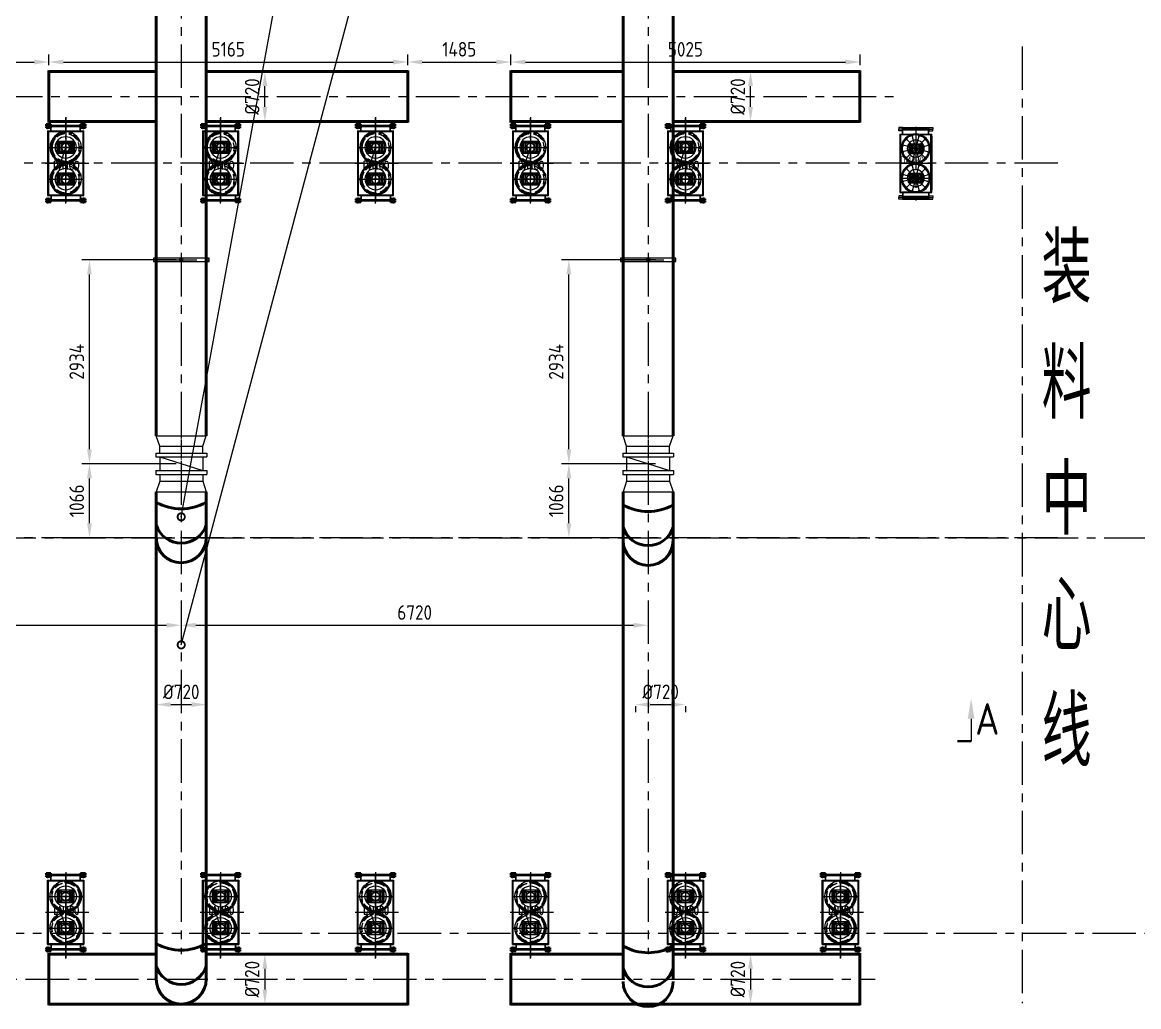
# Model space of a CAD drawing. Header units: millimetres. Extents: x 188205 to 604756, y -401673 to 15123.
# Drawn here: x 353377 to 369444, y -259092 to -244925 of the extents above; entities that cross this region are included whole.
import ezdxf
from ezdxf.enums import TextEntityAlignment as Align

# ---------------------------------------------------------------- set-up
doc = ezdxf.new("R2010")
doc.units = ezdxf.units.MM
doc.header["$LTSCALE"] = 500
for name, pattern in [('CENTER', [2, 1.25, -0.25, 0.25, -0.25]), ('CONTINOUS', [0]), ('DASHEDX2', [38.1, 25.4, -12.7]), ('HIDDEN', [0.375, 0.25, -0.125])]:
    doc.linetypes.add(name, pattern=pattern)
for name, color, linetype, lineweight in [('BIAOZHU', 3, 'Continuous', 25), ('gas', 2, 'Continuous', 50), ('SHI', 7, 'Continuous', 40), ('WEN', 3, 'Continuous', 20), ('ZHONG', 1, 'CENTER', 20), ('中心线', 1, 'CENTER', 18), ('尺寸', 4, 'Continuous', 18), ('虚线', 3, 'DASHEDX2', 25)]:
    doc.layers.add(name, color=color, linetype=linetype, lineweight=lineweight)
doc.layers.add('dim', color=7, linetype='Continuous')
doc.layers.add('HIDDEN', color=3, linetype='HIDDEN')
doc.styles.add('ACC', font='simplex.shx', dxfattribs={"width": 0.75, "bigfont": 'hztxt.shx'})
doc.styles.add('GB', font='gbenor.shx', dxfattribs={"bigfont": 'gbcbig.shx'})
doc.dimstyles.new('ISO-60', dxfattribs={"dimscale": 60, "dimtxt": 3.5, "dimasz": 3.5, "dimexe": 1.8, "dimexo": 1.25, "dimgap": 1.3, "dimtad": 1, "dimrnd": 1, "dimdsep": 46, "dimtxsty": 'GB', "dimcen": 0, "dimclrd": 3, "dimclre": 3, "dimclrt": 256, "dimadec": 0, "dimazin": 0, "dimtfac": 1, "dimtix": 1, "dimtmove": 0, "dimatfit": 3, "dimldrblk": 'DOTSMALL', "dimfxl": 0, "dimlwd": 20, "dimlwe": 20, "dimarcsym": 0})

# ---------------------------------------------------------------- blocks, each defined once
blk = doc.blocks.new('jt-dn600-a')
at = {"linetype": 'CONTINOUS'}
for p, q in [((-403, -360), (-403, 360)), ((-153, -366), (-153, 366)), ((-97, -366), (-97, 366)), ((97, -366), (97, 366)), ((153, -366), (153, 366)), ((403, -360), (403, 360)), ((-153, 309), (-253, 309)), ((-253, -310), (-253, 309)), ((153, 309), (253, 309)), ((253, -310), (253, 309)), ((-153, -310), (-253, -310)), ((153, -310), (253, -310))]:
    blk.add_line(p, q, dxfattribs=at)
for p, q in [((-253, 309), (-403, 360)), ((-153, 366), (-97, 366)), ((97, 366), (153, 366)), ((253, 309), (403, 360)), ((-97, 309), (97, 309)), ((-97, -310), (97, 309)), ((-253, -310), (-403, -360)), ((-97, -310), (97, -310)), ((253, -310), (403, -360)), ((-153, -366), (-97, -366)), ((97, -366), (153, -366))]:
    blk.add_line(p, q)
at = {"layer": '中心线', "ltscale": 0.1}
blk.add_line((-437, 0), (429, 0), dxfattribs=at)
blk = doc.blocks.new('gas-master-1')
for points in [[(6105, 3975), (6905, 3975), (6905, 4025), (6105, 4025)], [(12825, 3975), (13625, 3975), (13625, 4025), (12825, 4025)]]:
    blk.add_lwpolyline(points, close=True)
for centre in [(6505, 4000), (13225, 4000)]:
    blk.add_circle(centre, 25)
at = {"layer": 'gas'}
for p, q in [((6145, 8590), (6145, 1469)), ((6865, 8590), (6865, 1469)), ((12865, 8490), (12865, 1469)), ((13585, 8490), (13585, 1469)), ((4600, 6726), (4600, 5976)), ((4600, 6711), (6145, 6711)), ((6865, 6711), (9765, 6711)), ((9765, 6726), (9765, 5976)), ((11249, 6726), (11249, 5976)), ((11249, 6711), (12865, 6711)), ((13585, 6711), (16274, 6711)), ((16274, 6726), (16274, 5976)), ((4600, 5991), (6145, 5991)), ((6865, 5991), (9765, 5991)), ((11249, 5991), (12865, 5991)), ((13585, 5991), (16274, 5991)), ((6145, 663), (6145, -6351)), ((6865, 663), (6865, -6351)), ((12865, 663), (12865, -6351)), ((13585, 663), (13585, -6351)), ((4600, -6726), (4600, -5976)), ((4600, -5991), (6145, -5991)), ((6865, -5991), (9765, -5991)), ((9765, -6726), (9765, -5976)), ((11249, -6726), (11249, -5976)), ((11249, -5991), (12865, -5991)), ((13585, -5991), (16274, -5991)), ((16274, -6726), (16274, -5976)), ((4600, -6711), (9765, -6711)), ((11249, -6711), (16274, -6711))]:
    blk.add_line(p, q, dxfattribs=at)
for centre, radius, start, end in [((6505, 1136), 720, 240, 300), ((13225, 1099), 720, 240, 300), ((6505, 302), 378, 197.588, 342.412), ((6505, 0), 360, 180, 0), ((13225, 265), 378, 197.588, 342.412), ((13225, -37), 360, 180, 0), ((6505, -5215), 720, 240, 300), ((13225, -5252), 720, 240, 300), ((6505, -6049), 378, 197.588, 342.412), ((13225, -6086), 378, 197.588, 342.412), ((6505, -6351), 360, 180, 0), ((13225, -6388), 360, 180, 0)]:
    blk.add_arc(centre, radius, start, end, dxfattribs=at)
at = {"layer": 'ZHONG'}
for p, q in [((6505, 9100), (6505, -5991)), ((13225, 9100), (13225, -5991)), ((-1117, 6351), (16815, 6351)), ((6105, 4000), (6905, 4000)), ((12825, 4000), (13625, 4000)), ((-1211, 0), (28756, 0)), ((-735, -6351), (16495, -6351))]:
    blk.add_line(p, q, dxfattribs=at)
at = {"rotation": 270}
for p in [(6505, 1066), (13225, 1066)]:
    blk.add_blockref('jt-dn600-a', p, dxfattribs=at)
blk = doc.blocks.new('*D266')
at = {"layer": 'Defpoints', "color": 0}
for p in [(354343, -251278), (355664, -251278), (355032, -252344)]:
    blk.add_point(p, dxfattribs=at)
at = {"layer": 'WEN', "color": 3, "lineweight": 20}
for p, q in [((355589, -251278), (354235, -251278)), ((354343, -252134), (354343, -251488)), ((354957, -252344), (354235, -252344))]:
    blk.add_line(p, q, dxfattribs=at)
at = {"layer": 'WEN', "color": 3}
for points in [[(354308, -251488), (354378, -251488), (354343, -251278)], [(354308, -252134), (354378, -252134), (354343, -252344)]]:
    blk.add_solid(points, dxfattribs=at)
at = {"layer": 'WEN', "insert": (354160, -251811), "char_height": 210, "attachment_point": 5, "rotation": 90, "style": 'GB'}
blk.add_mtext('1066', dxfattribs=at)
blk = doc.blocks.new('_DotSmall')
at = {"color": 0, "linetype": 'ByBlock', "const_width": 0.5}
blk.add_lwpolyline([(-0.0625, 0, 1), (0.0625, 0, 1)], format="xyb", close=True, dxfattribs=at)
blk = doc.blocks.new('*D267')
at = {"layer": 'Defpoints', "color": 0}
for p in [(354343, -248344), (355664, -248344), (355664, -251278)]:
    blk.add_point(p, dxfattribs=at)
at = {"layer": 'WEN', "color": 3, "lineweight": 20}
for p, q in [((355589, -248344), (354235, -248344)), ((354343, -251068), (354343, -248554)), ((355589, -251278), (354235, -251278))]:
    blk.add_line(p, q, dxfattribs=at)
at = {"layer": 'WEN', "color": 3}
for points in [[(354308, -248554), (354378, -248554), (354343, -248344)], [(354308, -251068), (354378, -251068), (354343, -251278)]]:
    blk.add_solid(points, dxfattribs=at)
at = {"layer": 'WEN', "insert": (354160, -249811), "char_height": 210, "attachment_point": 5, "rotation": 90, "style": 'GB'}
blk.add_mtext('2934', dxfattribs=at)
blk = doc.blocks.new('*D294')
at = {"layer": 'Defpoints', "color": 0}
for p in [(353759, -245496), (352024, -245618), (353759, -245618)]:
    blk.add_point(p, dxfattribs=at)
at = {"layer": 'WEN', "color": 3, "lineweight": 20}
for p, q in [((352024, -245543), (352024, -245388)), ((352234, -245496), (353549, -245496)), ((353759, -245543), (353759, -245388))]:
    blk.add_line(p, q, dxfattribs=at)
at = {"layer": 'WEN', "color": 3}
for points in [[(352234, -245461), (352234, -245531), (352024, -245496)], [(353549, -245461), (353549, -245531), (353759, -245496)]]:
    blk.add_solid(points, dxfattribs=at)
at = {"layer": 'WEN', "insert": (352891, -245313), "char_height": 210, "attachment_point": 5, "style": 'GB'}
blk.add_mtext('1735', dxfattribs=at)
blk = doc.blocks.new('*D295')
at = {"layer": 'Defpoints', "color": 0}
for p in [(358924, -245496), (353759, -245618), (358924, -245618)]:
    blk.add_point(p, dxfattribs=at)
at = {"layer": 'WEN', "color": 3, "lineweight": 20}
for p, q in [((353759, -245543), (353759, -245388)), ((353969, -245496), (358714, -245496)), ((358924, -245543), (358924, -245388))]:
    blk.add_line(p, q, dxfattribs=at)
at = {"layer": 'WEN', "color": 3}
for points in [[(353969, -245461), (353969, -245531), (353759, -245496)], [(358714, -245461), (358714, -245531), (358924, -245496)]]:
    blk.add_solid(points, dxfattribs=at)
at = {"layer": 'WEN', "insert": (356341, -245313), "char_height": 210, "attachment_point": 5, "style": 'GB'}
blk.add_mtext('5165', dxfattribs=at)
blk = doc.blocks.new('*D296')
at = {"layer": 'Defpoints', "color": 0}
for p in [(360409, -245496), (358924, -245618), (360409, -245618)]:
    blk.add_point(p, dxfattribs=at)
at = {"layer": 'WEN', "color": 3, "lineweight": 20}
for p, q in [((358924, -245543), (358924, -245388)), ((359134, -245496), (360199, -245496)), ((360409, -245543), (360409, -245388))]:
    blk.add_line(p, q, dxfattribs=at)
at = {"layer": 'WEN', "color": 3}
for points in [[(359134, -245461), (359134, -245531), (358924, -245496)], [(360199, -245461), (360199, -245531), (360409, -245496)]]:
    blk.add_solid(points, dxfattribs=at)
at = {"layer": 'WEN', "insert": (359666, -245313), "char_height": 210, "attachment_point": 5, "style": 'GB'}
blk.add_mtext('1485', dxfattribs=at)
blk = doc.blocks.new('*D297')
at = {"layer": 'Defpoints', "color": 0}
for p in [(365434, -245496), (360409, -245618), (365434, -245618)]:
    blk.add_point(p, dxfattribs=at)
at = {"layer": 'WEN', "color": 3, "lineweight": 20}
for p, q in [((360409, -245543), (360409, -245388)), ((360619, -245496), (365224, -245496)), ((365434, -245543), (365434, -245388))]:
    blk.add_line(p, q, dxfattribs=at)
at = {"layer": 'WEN', "color": 3}
for points in [[(360619, -245461), (360619, -245531), (360409, -245496)], [(365224, -245461), (365224, -245531), (365434, -245496)]]:
    blk.add_solid(points, dxfattribs=at)
at = {"layer": 'WEN', "insert": (362921, -245313), "char_height": 210, "attachment_point": 5, "style": 'GB'}
blk.add_mtext('5025', dxfattribs=at)
blk = doc.blocks.new('*D299')
at = {"layer": 'Defpoints', "color": 0}
for p in [(356848, -245633), (356868, -245633), (356848, -246353)]:
    blk.add_point(p, dxfattribs=at)
at = {"layer": 'WEN', "color": 3, "lineweight": 20}
for p, q in [((356923, -245633), (356976, -245633)), ((356868, -246143), (356868, -245843)), ((356923, -246353), (356976, -246353))]:
    blk.add_line(p, q, dxfattribs=at)
at = {"layer": 'WEN', "color": 3}
for points in [[(356833, -245843), (356903, -245843), (356868, -245633)], [(356833, -246143), (356903, -246143), (356868, -246353)]]:
    blk.add_solid(points, dxfattribs=at)
at = {"layer": 'WEN', "insert": (356685, -245993), "char_height": 210, "attachment_point": 5, "rotation": 90, "style": 'GB'}
blk.add_mtext('%%c720', dxfattribs=at)
blk = doc.blocks.new('*D300')
at = {"layer": 'Defpoints', "color": 0}
for p in [(363852, -245633), (363858, -245633), (363852, -246353)]:
    blk.add_point(p, dxfattribs=at)
at = {"layer": 'WEN', "color": 3, "lineweight": 20}
for p, q in [((363927, -245633), (363966, -245633)), ((363858, -246143), (363858, -245843)), ((363927, -246353), (363966, -246353))]:
    blk.add_line(p, q, dxfattribs=at)
at = {"layer": 'WEN', "color": 3}
for points in [[(363823, -245843), (363893, -245843), (363858, -245633)], [(363823, -246143), (363893, -246143), (363858, -246353)]]:
    blk.add_solid(points, dxfattribs=at)
at = {"layer": 'WEN', "insert": (363675, -245993), "char_height": 210, "attachment_point": 5, "rotation": 90, "style": 'GB'}
blk.add_mtext('%%c720', dxfattribs=at)
blk = doc.blocks.new('*D301')
at = {"layer": 'Defpoints', "color": 0}
for p in [(362204, -254691), (362924, -254691), (362924, -254744)]:
    blk.add_point(p, dxfattribs=at)
at = {"layer": 'WEN', "color": 3, "lineweight": 20}
for p, q in [((362204, -254766), (362204, -254852)), ((362414, -254744), (362714, -254744)), ((362924, -254766), (362924, -254852))]:
    blk.add_line(p, q, dxfattribs=at)
at = {"layer": 'WEN', "color": 3}
for points in [[(362414, -254709), (362414, -254779), (362204, -254744)], [(362714, -254709), (362714, -254779), (362924, -254744)]]:
    blk.add_solid(points, dxfattribs=at)
at = {"layer": 'WEN', "insert": (362564, -254561), "char_height": 210, "attachment_point": 5, "style": 'GB'}
blk.add_mtext('%%c720', dxfattribs=at)
blk = doc.blocks.new('*D302')
at = {"layer": 'Defpoints', "color": 0}
for p in [(355304, -254744), (356024, -254744), (356024, -254744)]:
    blk.add_point(p, dxfattribs=at)
at = {"layer": 'WEN', "color": 3, "lineweight": 20}
for p, q in [((355304, -254669), (355304, -254636)), ((356024, -254669), (356024, -254636)), ((355514, -254744), (355814, -254744))]:
    blk.add_line(p, q, dxfattribs=at)
at = {"layer": 'WEN', "color": 3}
for points in [[(355514, -254709), (355514, -254779), (355304, -254744)], [(355814, -254709), (355814, -254779), (356024, -254744)]]:
    blk.add_solid(points, dxfattribs=at)
at = {"layer": 'WEN', "insert": (355664, -254561), "char_height": 210, "attachment_point": 5, "style": 'GB'}
blk.add_mtext('%%c720', dxfattribs=at)
blk = doc.blocks.new('*D306')
at = {"layer": 'Defpoints', "color": 0}
for p in [(361243, -251278), (362564, -251278), (361932, -252344)]:
    blk.add_point(p, dxfattribs=at)
at = {"layer": 'WEN', "color": 3, "lineweight": 20}
for p, q in [((362489, -251278), (361135, -251278)), ((361243, -252134), (361243, -251488)), ((361857, -252344), (361135, -252344))]:
    blk.add_line(p, q, dxfattribs=at)
at = {"layer": 'WEN', "color": 3}
for points in [[(361208, -251488), (361278, -251488), (361243, -251278)], [(361208, -252134), (361278, -252134), (361243, -252344)]]:
    blk.add_solid(points, dxfattribs=at)
at = {"layer": 'WEN', "insert": (361060, -251811), "char_height": 210, "attachment_point": 5, "rotation": 90, "style": 'GB'}
blk.add_mtext('1066', dxfattribs=at)
blk = doc.blocks.new('*D307')
at = {"layer": 'Defpoints', "color": 0}
for p in [(361243, -248344), (362564, -248344), (362564, -251278)]:
    blk.add_point(p, dxfattribs=at)
at = {"layer": 'WEN', "color": 3, "lineweight": 20}
for p, q in [((362489, -248344), (361135, -248344)), ((361243, -251068), (361243, -248554)), ((362489, -251278), (361135, -251278))]:
    blk.add_line(p, q, dxfattribs=at)
at = {"layer": 'WEN', "color": 3}
for points in [[(361208, -248554), (361278, -248554), (361243, -248344)], [(361208, -251068), (361278, -251068), (361243, -251278)]]:
    blk.add_solid(points, dxfattribs=at)
at = {"layer": 'WEN', "insert": (361060, -249811), "char_height": 210, "attachment_point": 5, "rotation": 90, "style": 'GB'}
blk.add_mtext('2934', dxfattribs=at)
blk = doc.blocks.new('*D319')
at = {"layer": 'Defpoints', "color": 0}
for p in [(356848, -258335), (356848, -259055), (356868, -259055)]:
    blk.add_point(p, dxfattribs=at)
at = {"layer": 'WEN', "color": 3, "lineweight": 20}
for p, q in [((356923, -258335), (356976, -258335)), ((356868, -258545), (356868, -258845)), ((356923, -259055), (356976, -259055))]:
    blk.add_line(p, q, dxfattribs=at)
at = {"layer": 'WEN', "color": 3}
for points in [[(356833, -258545), (356903, -258545), (356868, -258335)], [(356833, -258845), (356903, -258845), (356868, -259055)]]:
    blk.add_solid(points, dxfattribs=at)
at = {"layer": 'WEN', "insert": (356685, -258695), "char_height": 210, "attachment_point": 5, "rotation": 90, "style": 'GB'}
blk.add_mtext('%%c720', dxfattribs=at)
blk = doc.blocks.new('*D320')
at = {"layer": 'Defpoints', "color": 0}
for p in [(363852, -258335), (363852, -259055), (363858, -259055)]:
    blk.add_point(p, dxfattribs=at)
at = {"layer": 'WEN', "color": 3, "lineweight": 20}
for p, q in [((363927, -258335), (363966, -258335)), ((363858, -258545), (363858, -258845)), ((363927, -259055), (363966, -259055))]:
    blk.add_line(p, q, dxfattribs=at)
at = {"layer": 'WEN', "color": 3}
for points in [[(363823, -258545), (363893, -258545), (363858, -258335)], [(363823, -258845), (363893, -258845), (363858, -259055)]]:
    blk.add_solid(points, dxfattribs=at)
at = {"layer": 'WEN', "insert": (363675, -258695), "char_height": 210, "attachment_point": 5, "rotation": 90, "style": 'GB'}
blk.add_mtext('%%c720', dxfattribs=at)
blk = doc.blocks.new('wf-3tf-dn400-b')
for p, q in [((213, 545), (-212, 545)), ((-212, 465), (-212, 525)), ((213, 525), (-212, 525)), ((-208, 465), (-208, 525)), ((208, 465), (208, 525)), ((213, 465), (213, 525)), ((-260, 465), (260, 465)), ((-260, -465), (-260, 465)), ((-255, -460), (-255, 460)), ((-255, 460), (245, 460)), ((-255, -460), (-255, 460)), ((-249, -460), (-249, 460)), ((-249, -460), (-249, 460)), ((-249, 454), (249, 454)), ((0, 460), (-238, 460)), ((-212, 460), (-212, 465)), ((-208, 460), (-208, 465)), ((0, 460), (255, 460)), ((208, 460), (208, 465)), ((213, 460), (213, 465)), ((249, 460), (249, -460)), ((249, 460), (249, -460)), ((255, 32), (255, 460)), ((255, -90), (255, 435)), ((260, 465), (260, -465)), ((-89, 317), (-89, 139)), ((89, 317), (89, 139)), ((-89, -139), (-89, -317)), ((89, -139), (89, -317)), ((255, -434), (255, -34)), ((255, -460), (255, -34)), ((-260, -465), (260, -465)), ((0, -460), (-255, -460)), ((249, -454), (-249, -454)), ((-245, -460), (245, -460)), ((-212, -460), (-212, -465)), ((-212, -465), (-212, -525)), ((-208, -460), (-208, -464)), ((-208, -465), (-208, -525)), ((0, -460), (255, -460)), ((0, -465), (238, -465)), ((208, -461), (208, -465)), ((208, -465), (208, -525)), ((213, -461), (213, -465)), ((213, -465), (213, -525)), ((213, -525), (-212, -525)), ((213, -545), (-212, -545))]:
    blk.add_line(p, q)
for points in [[(-138, 393), (-126, 383), (-112, 389), (-110, 404), (-122, 413), (-136, 408)], [(-14, 442), (-11, 428), (4, 424), (14, 435), (11, 449), (-4, 453)], [(115, 410), (109, 396), (119, 384), (133, 387), (139, 401), (129, 412)], [(-209, 280), (-194, 279), (-186, 292), (-193, 305), (-207, 306), (-216, 293)], [(-200, 147), (-187, 155), (-188, 170), (-201, 177), (-214, 169), (-213, 154)], [(-124, 317), (-124, 139), (124, 139), (124, 317)], [(-95, 301), (-106, 308), (-117, 301), (-117, 288), (-106, 282), (-95, 288)], [(-95, 167), (-106, 174), (-117, 167), (-117, 154), (-106, 148), (-95, 154)], [(-56, 301), (-67, 308), (-78, 301), (-78, 288), (-67, 282), (-56, 288)], [(-56, 167), (-67, 174), (-78, 167), (-78, 154), (-67, 148), (-56, 154)], [(78, 301), (67, 308), (56, 301), (56, 288), (67, 282), (78, 288)], [(78, 167), (67, 174), (56, 167), (56, 154), (67, 148), (78, 154)], [(117, 301), (106, 308), (95, 301), (95, 288), (106, 282), (117, 288)], [(117, 167), (106, 174), (95, 167), (95, 154), (106, 148), (117, 154)], [(209, 175), (194, 176), (186, 163), (193, 150), (207, 149), (216, 162)], [(200, 308), (187, 300), (188, 285), (201, 278), (214, 286), (213, 301)], [(-115, 45), (-109, 59), (-119, 71), (-133, 68), (-139, 54), (-129, 43)], [(14, 13), (11, 27), (-4, 31), (-14, 20), (-11, 6), (4, 2)], [(138, 62), (126, 72), (112, 66), (110, 51), (122, 42), (136, 47)], [(-159, -94), (-173, -89), (-185, -98), (-182, -113), (-168, -118), (-157, -109)], [(-124, -139), (-124, -317), (124, -317), (124, -139)], [(-95, -154), (-106, -148), (-117, -154), (-117, -167), (-106, -174), (-95, -167)], [(-50, -26), (-58, -14), (-73, -14), (-80, -28), (-72, -40), (-57, -40)], [(-56, -154), (-67, -148), (-78, -154), (-78, -167), (-67, -174), (-56, -167)], [(78, -35), (78, -20), (66, -12), (53, -19), (52, -34), (64, -42)], [(78, -154), (67, -148), (56, -154), (56, -167), (67, -174), (78, -167)], [(117, -154), (106, -148), (95, -154), (95, -167), (106, -174), (117, -167)], [(176, -118), (185, -106), (180, -92), (165, -90), (156, -101), (161, -115)], [(-207, -213), (-222, -217), (-225, -231), (-215, -242), (-200, -238), (-196, -224)], [(-95, -288), (-106, -282), (-117, -288), (-117, -301), (-106, -308), (-95, -301)], [(-56, -288), (-67, -282), (-78, -288), (-78, -301), (-67, -308), (-56, -301)], [(78, -288), (67, -282), (56, -288), (56, -301), (67, -308), (78, -301)], [(117, -288), (106, -282), (95, -288), (95, -301), (106, -308), (117, -301)], [(207, -242), (221, -238), (225, -224), (215, -213), (200, -217), (196, -231)], [(-176, -337), (-185, -349), (-180, -363), (-165, -365), (-156, -354), (-161, -340)], [(-78, -420), (-79, -435), (-66, -443), (-53, -436), (-52, -421), (-64, -413)], [(50, -429), (58, -441), (73, -441), (80, -427), (72, -415), (57, -415)], [(159, -361), (173, -366), (185, -357), (182, -342), (168, -337), (157, -346)]]:
    blk.add_lwpolyline(points, close=True)
for centre, radius in [((0, 228), 226), ((0, 228), 153), ((-124, 398), 13), ((-124, 398), 8), ((0, 439), 13), ((0, 439), 8), ((124, 398), 13), ((124, 398), 8), ((-201, 293), 13), ((-201, 162), 13), ((-201, 293), 8), ((-201, 162), 8), ((-106, 295), 11.3), ((-106, 161), 11.3), ((-106, 295), 9), ((-106, 295), 9), ((-106, 161), 9), ((-106, 161), 9), ((-106, 295), 8), ((-106, 161), 8), ((-67, 295), 11.3), ((-67, 161), 11.3), ((-67, 295), 9), ((-67, 161), 9), ((-67, 295), 8), ((-67, 161), 8), ((67, 295), 11.3), ((67, 161), 11.3), ((67, 295), 9), ((67, 161), 9), ((67, 295), 8), ((67, 161), 8), ((106, 295), 11.3), ((106, 161), 11.3), ((106, 295), 9), ((106, 295), 9), ((106, 161), 9), ((106, 295), 8), ((106, 161), 8), ((201, 293), 13), ((201, 162), 13), ((201, 293), 8), ((201, 162), 8), ((-124, 57), 13), ((-124, 57), 8), ((0, 16), 13), ((0, 16), 8), ((124, 57), 13), ((124, 57), 8), ((0, -228), 226), ((-171, -104), 13), ((-171, -104), 8), ((0, -228), 153), ((-106, -161), 11.3), ((-106, -161), 9), ((-106, -161), 9), ((-106, -161), 8), ((-65, -27), 13), ((-67, -161), 11.3), ((-67, -161), 9), ((-67, -161), 8), ((-65, -27), 8), ((65, -27), 13), ((67, -161), 11.3), ((65, -27), 8), ((67, -161), 9), ((67, -161), 8), ((106, -161), 11.3), ((106, -161), 9), ((106, -161), 9), ((106, -161), 8), ((171, -104), 13), ((171, -104), 8), ((-211, -228), 13), ((-211, -228), 8), ((-106, -295), 11.3), ((-106, -295), 9), ((-106, -295), 9), ((-106, -295), 8), ((-67, -295), 11.3), ((-67, -295), 9), ((-67, -295), 8), ((67, -295), 11.3), ((67, -295), 9), ((67, -295), 8), ((106, -295), 11.3), ((106, -295), 9), ((106, -295), 8), ((211, -227), 13), ((211, -227), 8), ((-171, -351), 13), ((-171, -351), 8), ((-65, -428), 13), ((-65, -428), 8), ((65, -428), 13), ((65, -428), 8), ((171, -351), 13), ((171, -351), 8)]:
    blk.add_circle(centre, radius)
at = {"layer": 'HIDDEN'}
for centre in [(0, 228), (0, -228)]:
    blk.add_circle(centre, 196, dxfattribs=at)
at = {"layer": 'SHI'}
for p, q in [((-282, 561), (-282, 538)), ((-282, 561), (-213, 561)), ((-282, 538), (-244, 538)), ((-282, 532), (-244, 532)), ((-282, 509), (-282, 532)), ((-282, 509), (-213, 509)), ((-270, 561), (-270, 538)), ((-270, 509), (-270, 532)), ((-244, 561), (-244, 538)), ((-241, 535), (-244, 538)), ((-241, 535), (-244, 532)), ((-244, 509), (-244, 532)), ((-241, 535), (241, 535)), ((-241, 535), (241, 535)), ((-214, 561), (-214, 535)), ((-214, 509), (-214, 535)), ((213, 561), (283, 561)), ((213, 509), (283, 509)), ((214, 561), (214, 535)), ((214, 509), (214, 535)), ((241, 535), (244, 538)), ((241, 535), (244, 532)), ((244, 538), (283, 538)), ((244, 532), (283, 532)), ((245, 561), (245, 538)), ((245, 509), (245, 532)), ((271, 561), (271, 538)), ((271, 509), (271, 532)), ((283, 561), (283, 538)), ((283, 509), (283, 532)), ((-282, -509), (-282, -532)), ((-282, -509), (-213, -509)), ((-282, -532), (-244, -532)), ((-282, -538), (-244, -538)), ((-282, -561), (-282, -538)), ((-282, -561), (-213, -561)), ((-270, -509), (-270, -532)), ((-270, -561), (-270, -538)), ((-244, -509), (-244, -532)), ((-241, -535), (-244, -532)), ((-241, -535), (-244, -538)), ((-244, -561), (-244, -538)), ((-241, -535), (241, -535)), ((-241, -535), (241, -535)), ((-214, -509), (-214, -535)), ((-214, -561), (-214, -535)), ((213, -509), (283, -509)), ((213, -561), (283, -561)), ((214, -509), (214, -535)), ((214, -561), (214, -535)), ((241, -535), (244, -532)), ((241, -535), (244, -538)), ((244, -532), (283, -532)), ((244, -538), (283, -538)), ((245, -509), (245, -532)), ((245, -561), (245, -538)), ((271, -509), (271, -532)), ((271, -561), (271, -538)), ((283, -509), (283, -532)), ((283, -561), (283, -538))]:
    blk.add_line(p, q, dxfattribs=at)
at = {"layer": 'ZHONG'}
for p, q in [((-257, 577), (-257, 525)), ((-257, 493), (-257, 545)), ((0, 577), (0, 525)), ((0, 493), (0, 545)), ((258, 577), (258, 525)), ((258, 493), (258, 545)), ((-257, -493), (-257, -545)), ((-257, -577), (-257, -525)), ((0, -493), (0, -545)), ((0, -577), (0, -525)), ((258, -493), (258, -545)), ((258, -577), (258, -525))]:
    blk.add_line(p, q, dxfattribs=at)
at = {"layer": '中心线'}
for p, q in [((0, -665), (0, 560)), ((0, 553), (0, -653)), ((0, -400), (0, 400)), ((0, 400), (0, -400)), ((-245, 228), (260, 228)), ((124, 295), (-124, 295)), ((124, 228), (-124, 228)), ((-106, 317), (-106, 139)), ((-67, 317), (-67, 139)), ((0, 317), (0, 139)), ((67, 317), (67, 139)), ((106, 317), (106, 139)), ((-293, 0), (403, 0)), ((124, 161), (-124, 161)), ((0, -245), (0, 120)), ((124, -161), (-124, -161)), ((-106, -139), (-106, -317)), ((-67, -139), (-67, -317)), ((-65, -27), (0, -228)), ((0, -139), (0, -317)), ((67, -139), (67, -317)), ((106, -139), (106, -317)), ((-245, -227), (260, -227)), ((124, -228), (-124, -228)), ((124, -295), (-124, -295))]:
    blk.add_line(p, q, dxfattribs=at)
for centre in [(0, 228), (0, -228)]:
    blk.add_circle(centre, 211, dxfattribs=at)
at = {"layer": '尺寸'}
for centre, radius in [((0, 228), 63.5), ((0, 228), 61), ((0, 228), 58.5), ((0, -228), 63.5), ((0, -228), 61), ((0, -228), 58.5)]:
    blk.add_circle(centre, radius, dxfattribs=at)
for centre, start, end in [((-124, 398), 148.5, 57.4742), ((0, 439), 112.5, 21.4742), ((124, 398), 76.5, 345.4742), ((-201, 293), 184.5, 93.4742), ((-201, 162), 220.5, 129.4742), ((-106, 295), 0, 270), ((-106, 161), 0, 270), ((-67, 295), 0, 270), ((-67, 161), 0, 270), ((67, 295), 0, 270), ((67, 161), 0, 270), ((106, 295), 0, 270), ((106, 161), 0, 270), ((201, 293), 40.5, 309.4742), ((201, 162), 4.5, 273.4742), ((-124, 57), 256.5, 165.4742), ((0, 16), 292.5, 201.4742), ((124, 57), 328.5, 237.4742), ((-171, -104), 346.5, 255.4742), ((-106, -161), 0, 270), ((-67, -161), 0, 270), ((-65, -27), 310.5, 219.4742), ((65, -27), 274.5, 183.4742), ((67, -161), 0, 270), ((106, -161), 0, 270), ((171, -104), 238.5, 147.4742), ((-211, -228), 22.5, 291.4742), ((-106, -295), 0, 270), ((-67, -295), 0, 270), ((67, -295), 0, 270), ((106, -295), 0, 270), ((211, -227), 202.5, 111.4742), ((-171, -351), 58.5, 327.4742), ((-65, -428), 94.5, 3.4742), ((65, -428), 130.5, 39.4742), ((171, -351), 166.5, 75.4742)]:
    blk.add_arc(centre, 7, start, end, dxfattribs=at)
at = {"layer": '虚线'}
for p, q in [((255, 0), (255, -188)), ((255, 0), (255, -188)), ((255, -370), (255, -415)), ((255, -370), (255, -415))]:
    blk.add_line(p, q, dxfattribs=at)
at = {"layer": 'dim', "style": 'ACC', "width": 0.7}
blk.add_text('DN400', height=120, dxfattribs=at).set_placement((-177, -30))
blk = doc.blocks.new('wf-3tf-dn350-c')
for p, q in [((-189, 514), (-245, 514)), ((-245, 514), (-245, 490)), ((0, 490), (-245, 490)), ((-245, 466), (-245, 490)), ((0, 490), (-245, 490)), ((-190, 490), (-190, 514)), ((-190, 514), (245, 514)), ((-190, 490), (-190, 466)), ((-189, 500), (0, 500)), ((0, 500), (-189, 500)), ((188, 500), (0, 500)), ((0, 500), (188, 500)), ((0, 490), (245, 490)), ((0, 490), (245, 490)), ((190, 490), (190, 514)), ((190, 490), (190, 466)), ((245, 514), (245, 490)), ((245, 466), (245, 490)), ((-189, 466), (-245, 466)), ((-230, -420), (-230, 420)), ((-230, 420), (230, 420)), ((-230, -420), (-230, 420)), ((-220, -420), (-220, 420)), ((-220, -420), (-220, 420)), ((-220, 415), (220, 415)), ((-189, 415), (-189, 480)), ((-189, 480), (0, 480)), ((0, 480), (-189, 480)), ((0, 415), (-189, 415)), ((-184, 415), (-184, 480)), ((0, 212), (-149, 361)), ((-148, 358), (-128, 343)), ((-131, 360), (-146, 340)), ((-39, 406), (-62, 396)), ((-55, 412), (-46, 389)), ((0, 212), (-54, 415)), ((188, 480), (0, 480)), ((0, 480), (188, 480)), ((0, 415), (188, 415)), ((0, 212), (54, 415)), ((0, 212), (149, 361)), ((63, 399), (38, 402)), ((52, 413), (49, 389)), ((148, 343), (128, 358)), ((146, 360), (131, 340)), ((184, 415), (184, 480)), ((188, 415), (188, 480)), ((188, 466), (245, 466)), ((220, 420), (220, -420)), ((220, 420), (220, -420)), ((230, 420), (230, -420)), ((230, 420), (230, -420)), ((230, -91), (230, 389)), ((230, 32), (230, 389)), ((230, 320), (230, 330)), ((0, 212), (-203, 266)), ((0, 212), (-203, 158)), ((-201, 264), (-177, 261)), ((-200, 157), (-177, 166)), ((-194, 173), (-184, 150)), ((-187, 275), (-190, 250)), ((0, 212), (-149, 63)), ((-98, 143), (-98, 281)), ((-98, 281), (98, 281)), ((-98, 264), (98, 264)), ((-84, 143), (-84, 281)), ((-69, 143), (-69, 281)), ((0, 212), (-54, 9)), ((0, 212), (203, 266)), ((0, 212), (54, 9)), ((0, 212), (149, 63)), ((0, 212), (203, 158)), ((69, 143), (69, 281)), ((84, 143), (84, 281)), ((98, 143), (98, 281)), ((200, 267), (177, 258)), ((201, 160), (177, 163)), ((194, 251), (184, 274)), ((187, 149), (190, 174)), ((-148, 81), (-128, 66)), ((-146, 64), (-131, 84)), ((-98, 160), (98, 160)), ((-98, 143), (98, 143)), ((-63, 25), (-38, 22)), ((-52, 11), (-49, 35)), ((39, 18), (62, 28)), ((55, 12), (46, 35)), ((148, 66), (128, 81)), ((131, 64), (146, 84)), ((230, 32), (220, 32)), ((220, 32), (220, 0)), ((220, 14), (230, 14)), ((220, 12), (230, 12)), ((230, 0), (230, 63)), ((230, 25), (230, 32)), ((230, 25), (230, 0)), ((230, -25), (230, 0)), ((0, -212), (-203, -158)), ((-201, -160), (-177, -163)), ((-187, -149), (-190, -174)), ((0, -212), (-149, -63)), ((-148, -66), (-128, -81)), ((-131, -64), (-146, -84)), ((-98, -281), (-98, -143)), ((-98, -143), (98, -143)), ((-98, -160), (98, -160)), ((-84, -281), (-84, -143)), ((-69, -281), (-69, -143)), ((-39, -18), (-62, -28)), ((-55, -12), (-46, -35)), ((0, -212), (-54, -9)), ((-52, -281), (-52, -143)), ((0, -212), (54, -9)), ((0, -212), (149, -63)), ((0, -212), (203, -158)), ((63, -25), (38, -22)), ((52, -11), (49, -35)), ((52, -281), (52, -143)), ((69, -281), (69, -143)), ((84, -281), (84, -143)), ((98, -281), (98, -143)), ((148, -81), (128, -66)), ((146, -64), (131, -84)), ((200, -157), (177, -166)), ((194, -173), (184, -150)), ((220, -12), (230, -12)), ((220, -14), (230, -14)), ((220, -32), (220, -25)), ((230, -32), (220, -32)), ((230, 0), (230, -189)), ((230, 0), (230, -189)), ((230, -25), (230, -32)), ((230, -389), (230, -34)), ((230, -389), (230, -34)), ((0, -212), (-203, -266)), ((-200, -267), (-177, -258)), ((-194, -251), (-184, -274)), ((0, -212), (-149, -361)), ((-98, -264), (98, -264)), ((-98, -281), (98, -281)), ((0, -212), (-54, -415)), ((0, -212), (54, -415)), ((0, -212), (149, -361)), ((0, -212), (203, -266)), ((201, -264), (177, -261)), ((187, -275), (190, -250)), ((230, -330), (230, -320)), ((230, -330), (230, -320)), ((-189, -466), (-245, -466)), ((-245, -466), (-245, -490)), ((-230, -420), (230, -420)), ((-220, -415), (220, -415)), ((-190, -490), (-190, -466)), ((0, -415), (-189, -415)), ((-189, -415), (-189, -480)), ((-189, -480), (0, -480)), ((0, -480), (-189, -480)), ((-184, -415), (-184, -480)), ((-148, -343), (-128, -358)), ((-146, -360), (-131, -340)), ((-63, -399), (-38, -402)), ((-52, -413), (-49, -389)), ((0, -415), (188, -415)), ((0, -420), (188, -420)), ((188, -480), (0, -480)), ((0, -480), (188, -480)), ((39, -406), (62, -396)), ((55, -412), (46, -389)), ((148, -358), (128, -343)), ((131, -360), (146, -340)), ((184, -415), (184, -480)), ((188, -415), (188, -480)), ((188, -466), (245, -466)), ((190, -490), (190, -466)), ((245, -466), (245, -490)), ((0, -490), (-245, -490)), ((0, -490), (-245, -490)), ((-245, -514), (-245, -490)), ((-189, -514), (-245, -514)), ((-190, -490), (-190, -514)), ((-190, -514), (245, -514)), ((-189, -500), (0, -500)), ((0, -500), (-189, -500)), ((0, -490), (245, -490)), ((0, -490), (245, -490)), ((188, -500), (0, -500)), ((0, -500), (188, -500)), ((190, -490), (190, -514)), ((245, -514), (245, -490))]:
    blk.add_line(p, q)
for points in [[(-149, 352), (-145, 342), (-134, 341), (-128, 349), (-132, 358), (-142, 360)], [(-59, 407), (-60, 397), (-52, 391), (-42, 395), (-41, 405), (-49, 411)], [(47, 410), (40, 402), (44, 393), (55, 391), (61, 399), (57, 409)], [(140, 361), (130, 357), (129, 346), (137, 340), (146, 344), (148, 354)], [(-195, 153), (-185, 152), (-179, 160), (-183, 170), (-193, 171), (-199, 163)], [(-198, 259), (-190, 252), (-181, 256), (-179, 267), (-187, 273), (-197, 269)], [(-89, 273), (-95, 264), (-89, 255), (-79, 255), (-74, 264), (-79, 273)], [(-89, 169), (-95, 160), (-89, 151), (-79, 151), (-74, 160), (-79, 169)], [(-57, 273), (-63, 264), (-57, 255), (-47, 255), (-42, 264), (-47, 273)], [(-57, 169), (-63, 160), (-57, 151), (-47, 151), (-42, 160), (-47, 169)], [(47, 273), (41, 264), (47, 255), (57, 255), (62, 264), (57, 273)], [(47, 169), (41, 160), (47, 151), (57, 151), (62, 160), (57, 169)], [(79, 273), (73, 264), (79, 255), (89, 255), (94, 264), (89, 273)], [(79, 169), (73, 160), (79, 151), (89, 151), (94, 160), (89, 169)], [(195, 271), (185, 272), (179, 264), (183, 254), (193, 253), (199, 261)], [(198, 165), (190, 172), (181, 168), (179, 157), (187, 151), (197, 155)], [(-140, 63), (-130, 67), (-129, 78), (-137, 84), (-146, 80), (-148, 70)], [(-47, 14), (-40, 22), (-44, 31), (-55, 33), (-61, 25), (-57, 15)], [(59, 17), (60, 27), (52, 33), (42, 29), (41, 19), (49, 13)], [(149, 72), (145, 82), (134, 83), (128, 75), (132, 66), (142, 64)], [(-198, -165), (-190, -172), (-181, -168), (-179, -157), (-187, -151), (-197, -155)], [(-149, -72), (-145, -82), (-134, -83), (-128, -75), (-132, -66), (-142, -64)], [(-89, -151), (-95, -160), (-89, -169), (-79, -169), (-74, -160), (-79, -151)], [(-57, -151), (-63, -160), (-57, -169), (-47, -169), (-42, -160), (-47, -151)], [(-59, -17), (-60, -27), (-52, -33), (-42, -29), (-41, -19), (-49, -13)], [(47, -14), (40, -22), (44, -31), (55, -33), (61, -25), (57, -15)], [(47, -151), (41, -160), (47, -169), (57, -169), (62, -160), (57, -151)], [(140, -63), (130, -67), (129, -78), (137, -84), (146, -80), (148, -70)], [(195, -153), (185, -152), (179, -160), (183, -170), (193, -171), (199, -163)], [(-195, -271), (-185, -272), (-179, -264), (-183, -254), (-193, -253), (-199, -261)], [(-89, -255), (-95, -264), (-89, -273), (-79, -273), (-74, -264), (-79, -255)], [(-57, -255), (-63, -264), (-57, -273), (-47, -273), (-42, -264), (-47, -255)], [(47, -255), (41, -264), (47, -273), (57, -273), (62, -264), (57, -255)], [(79, -255), (73, -264), (79, -273), (89, -273), (94, -264), (89, -255)], [(198, -259), (190, -252), (181, -256), (179, -267), (187, -273), (197, -269)], [(-140, -361), (-130, -357), (-129, -346), (-137, -340), (-146, -344), (-148, -354)], [(-47, -410), (-40, -402), (-44, -393), (-55, -391), (-61, -399), (-57, -409)], [(59, -407), (60, -397), (52, -391), (42, -395), (41, -405), (49, -411)], [(149, -352), (145, -342), (134, -341), (128, -349), (132, -358), (142, -360)]]:
    blk.add_lwpolyline(points, close=True)
for centre, radius in [((0, 212), 210), ((0, 212), 196), ((-138, 350), 9), ((-138, 350), 6), ((0, 212), 122), ((-51, 401), 9), ((-51, 401), 6), ((51, 401), 9), ((51, 401), 6), ((138, 350), 9), ((138, 350), 6), ((-189, 263), 9), ((-189, 161), 9), ((-189, 263), 6), ((-189, 161), 6), ((-84, 264), 9.09), ((-84, 160), 9.09), ((-84, 264), 7), ((-84, 160), 7), ((-84, 264), 6), ((-84, 160), 6), ((-52, 264), 9.09), ((-52, 160), 9.09), ((-52, 264), 7), ((-52, 160), 7), ((-52, 264), 6), ((-52, 160), 6), ((0, 212), 56), ((0, 212), 51.5), ((0, 212), 47), ((52, 264), 9.09), ((52, 160), 9.09), ((52, 264), 7), ((52, 160), 7), ((52, 264), 6), ((52, 160), 6), ((84, 264), 9.09), ((84, 160), 9.09), ((84, 264), 7), ((84, 160), 7), ((84, 264), 6), ((84, 160), 6), ((189, 263), 9), ((189, 161), 9), ((189, 263), 6), ((189, 161), 6), ((-138, 74), 9), ((-138, 74), 6), ((-51, 23), 9), ((-51, 23), 6), ((51, 23), 9), ((51, 23), 6), ((138, 74), 9), ((138, 74), 6), ((0, -212), 210), ((-189, -161), 9), ((0, -212), 196), ((-189, -161), 6), ((-138, -74), 9), ((-138, -74), 6), ((0, -212), 122), ((-84, -160), 9.09), ((-84, -160), 7), ((-84, -160), 6), ((-52, -160), 9.09), ((-51, -23), 9), ((-52, -160), 7), ((-52, -160), 6), ((-51, -23), 6), ((51, -23), 9), ((52, -160), 9.09), ((51, -23), 6), ((52, -160), 7), ((52, -160), 6), ((84, -160), 9.09), ((84, -160), 7), ((84, -160), 6), ((138, -74), 9), ((138, -74), 6), ((189, -161), 9), ((189, -161), 6), ((-189, -263), 9), ((-189, -263), 6), ((-84, -264), 9.09), ((-84, -264), 7), ((-84, -264), 6), ((-52, -264), 9.09), ((-52, -264), 7), ((-52, -264), 6), ((52, -264), 9.09), ((52, -264), 7), ((52, -264), 6), ((84, -264), 9.09), ((84, -264), 7), ((84, -264), 6), ((189, -263), 9), ((189, -263), 6), ((-138, -350), 9), ((-138, -350), 6), ((-51, -401), 9), ((-51, -401), 6), ((51, -401), 9), ((51, -401), 6), ((138, -350), 9), ((138, -350), 6)]:
    blk.add_circle(centre, radius)
for centre, radius, start, end in [((-138, 350), 5.25, 135, 43.9742), ((-51, 401), 5.25, 105, 13.9742), ((51, 401), 5.25, 75, 343.9742), ((138, 350), 5.25, 45, 313.9742), ((-189, 263), 5.25, 165, 73.9742), ((-189, 161), 5.25, 195, 103.9742), ((-84, 264), 5, 90, 0), ((-84, 160), 5, 90, 0), ((-52, 264), 5, 90, 0), ((-52, 160), 5, 90, 0), ((52, 264), 5, 90, 0), ((52, 160), 5, 90, 0), ((84, 264), 5, 90, 0), ((84, 160), 5, 90, 0), ((189, 263), 5.25, 15, 283.9742), ((189, 161), 5.25, 345, 253.9742), ((-138, 74), 5.25, 225, 133.9742), ((-51, 23), 5.25, 255, 163.9742), ((51, 23), 5.25, 285, 193.9742), ((138, 74), 5.25, 315, 223.9742), ((-189, -161), 5.25, 165, 73.9742), ((-138, -74), 5.25, 135, 43.9742), ((-84, -160), 5, 90, 0), ((-52, -160), 5, 90, 0), ((-51, -23), 5.25, 105, 13.9742), ((51, -23), 5.25, 75, 343.9742), ((52, -160), 5, 90, 0), ((84, -160), 5, 90, 0), ((138, -74), 5.25, 45, 313.9742), ((189, -161), 5.25, 15, 283.9742), ((-189, -263), 5.25, 195, 103.9742), ((-84, -264), 5, 90, 0), ((-52, -264), 5, 90, 0), ((52, -264), 5, 90, 0), ((84, -264), 5, 90, 0), ((189, -263), 5.25, 345, 253.9742), ((-138, -350), 5.25, 225, 133.9742), ((-51, -401), 5.25, 255, 163.9742), ((51, -401), 5.25, 285, 193.9742), ((138, -350), 5.25, 315, 223.9742)]:
    blk.add_arc(centre, radius, start, end)
at = {"layer": 'ZHONG'}
for p, q in [((0, -524), (0, 534)), ((-208, 212), (208, 212)), ((-220, 0), (230, 0)), ((-73, -212), (72, -212))]:
    blk.add_line(p, q, dxfattribs=at)
at = {"insert": (-220, 0), "char_height": 100, "attachment_point": 1, "style": 'GB'}
blk.add_mtext_dynamic_manual_height_columns('DN350', width=423.33, gutter_width=12.5, heights=[0], dxfattribs=at)
blk = doc.blocks.new('gas-burner-all-a')
at = {"xscale": -1, "rotation": 180}
for name, p in [('wf-3tf-dn400-b', (6315, 5390)), ('wf-3tf-dn400-b', (8545, 5390)), ('wf-3tf-dn400-b', (10775, 5390)), ('wf-3tf-dn400-b', (13005, 5390)), ('wf-3tf-dn400-b', (15235, 5390)), ('wf-3tf-dn350-c', (18549, 5390))]:
    blk.add_blockref(name, p, dxfattribs=at)
for p in [(6315, -5390), (8545, -5390), (10775, -5390), (13005, -5390), (15235, -5390), (17465, -5390)]:
    blk.add_blockref('wf-3tf-dn400-b', p)
blk = doc.blocks.new('剖切箭头(左上)')
at = {"layer": 'BIAOZHU'}
blk.add_line((0, 5), (0, 0), dxfattribs=at)
blk.add_solid([(-0.75, 5), (0.75, 5), (0, 9.5)], dxfattribs=at)
at = {"layer": 'SHI'}
blk.add_line((0, 0), (3, 0), dxfattribs=at)
at = {"layer": 'BIAOZHU', "style": 'GB', "flags": 8}
blk.add_attdef('A', text='', height=7, dxfattribs=at).set_placement((-1.3, 1.46), align=Align.RIGHT)
blk = doc.blocks.new('*D649')
at = {"layer": 'Defpoints', "color": 0}
for p in [(348824, -253602), (355664, -253602), (355664, -253602)]:
    blk.add_point(p, dxfattribs=at)
at = {"layer": 'WEN', "color": 3, "lineweight": 20}
for p, q in [((348824, -253527), (348824, -253494)), ((349034, -253602), (355454, -253602)), ((355664, -253677), (355664, -253710))]:
    blk.add_line(p, q, dxfattribs=at)
at = {"layer": 'WEN', "color": 3}
for points in [[(349034, -253567), (349034, -253637), (348824, -253602)], [(355454, -253567), (355454, -253637), (355664, -253602)]]:
    blk.add_solid(points, dxfattribs=at)
at = {"layer": 'WEN', "insert": (352244, -253419), "char_height": 210, "attachment_point": 5, "style": 'GB'}
blk.add_mtext('6840', dxfattribs=at)
blk = doc.blocks.new('*D650')
at = {"layer": 'Defpoints', "color": 0}
for p in [(355664, -253602), (362384, -253602), (362384, -253602)]:
    blk.add_point(p, dxfattribs=at)
at = {"layer": 'WEN', "color": 3, "lineweight": 20}
for p, q in [((355664, -253677), (355664, -253710)), ((355874, -253602), (362174, -253602)), ((362384, -253677), (362384, -253710))]:
    blk.add_line(p, q, dxfattribs=at)
at = {"layer": 'WEN', "color": 3}
for points in [[(355874, -253567), (355874, -253637), (355664, -253602)], [(362174, -253567), (362174, -253637), (362384, -253602)]]:
    blk.add_solid(points, dxfattribs=at)
at = {"layer": 'WEN', "insert": (359024, -253419), "char_height": 210, "attachment_point": 5, "style": 'GB'}
blk.add_mtext('6720', dxfattribs=at)

msp = doc.modelspace()

# ---------------------------------------------------------------- linework, layer by layer
at = {"layer": 'ZHONG'}
for p, q in [((367766.215, -245273.589), (367766.215, -259041.178)), ((368280.013, -246953.638), (345020.805, -246953.638)), ((368280.013, -252343.638), (345020.805, -252343.638)), ((345778.554, -258033.638), (374544.741, -258033.638))]:
    msp.add_line(p, q, dxfattribs=at)

# ---------------------------------------------------------------- block references
ref = msp.add_blockref('剖切箭头(左上)', (367032.667, -255272.461), dxfattribs=dict(xscale=-65, yscale=65, zscale=65))
ref.add_attrib('A', 'A', (367091.597, -255177.723), dxfattribs={"layer": 'BIAOZHU', "height": 455, "style": 'GB'})
at = {"layer": 'WEN'}
for name, p in [('gas-master-1', (349159.217, -252343.638)), ('gas-burner-all-a', (347686.215, -252343.638))]:
    msp.add_blockref(name, p, dxfattribs=at)

# ---------------------------------------------------------------- texts
at = {"layer": 'WEN', "insert": (368047.126, -247964.539), "char_height": 1000, "width": 895.0476, "attachment_point": 1, "style": 'GB'}
msp.add_mtext('装料中心线', dxfattribs=at)

# ---------------------------------------------------------------- dimensions: what is measured, and where the dimension line sits
at = {"layer": 'WEN'}
for base, p1, p2, override, picture, middle in [((353758.726, -245496.336), (352023.726, -245617.638), (353758.726, -245617.638), {"dimtmove": 1}, '*D294', (352891.226, -245313.336)), ((358923.726, -245496.336), (353758.726, -245617.638), (358923.726, -245617.638), {"dimtmove": 1}, '*D295', (356341.226, -245313.336)), ((360408.716, -245496.336), (358923.726, -245617.638), (360408.716, -245617.625), {"dimtmove": 1}, '*D296', (359666.221, -245313.336)), ((365433.716, -245496.336), (360408.716, -245617.625), (365433.716, -245617.625), {"dimtmove": 1}, '*D297', (362921.216, -245313.336)), ((355664.217, -253601.514), (348824.226, -253601.514), (355664.217, -253601.514), {"dimtmove": 1}, '*D649', (352244.221, -253418.514)), ((362384.217, -253601.514), (355664.217, -253601.514), (362384.217, -253601.514), {"dimtmove": 1}, '*D650', (359024.217, -253418.514)), ((356024.217, -254744.194), (355304.217, -254744.194), (356024.217, -254744.194), {"dimpost": '%%c<>'}, '*D302', (355664.217, -254561.194)), ((362924.217, -254744.194), (362204.217, -254690.932), (362924.217, -254690.932), {"dimpost": '%%c<>'}, '*D301', (362564.217, -254561.194))]:
    dim = msp.add_linear_dim(base=base, p1=p1, p2=p2, dimstyle='ISO-60', override=override, dxfattribs=at)
    dim.commit()
    dim.dimension.update_dxf_attribs({"geometry": picture, "text_midpoint": middle})
for base, p1, p2, angle, override, picture, middle in [((356867.769, -245632.638), (356848.036, -246352.638), (356848.036, -245632.638), 90, {"dimpost": '%%c<>'}, '*D299', (356684.769, -245992.638)), ((363857.578, -245632.625), (363852.003, -246352.625), (363852.003, -245632.625), 90, {"dimpost": '%%c<>'}, '*D300', (363674.578, -245992.625)), ((354343.325, -248343.638), (355664.217, -251277.638), (355664.217, -248343.638), 90, {"dimtmove": 1}, '*D267', (354160.325, -249810.638)), ((361243.325, -248343.638), (362564.217, -251277.638), (362564.217, -248343.638), 90, {"dimtmove": 1}, '*D307', (361060.325, -249810.638)), ((356867.769, -259054.638), (356848.036, -258334.638), (356848.036, -259054.638), 270, {"dimpost": '%%c<>'}, '*D319', (356684.769, -258694.638)), ((363857.578, -259054.65), (363852.003, -258334.65), (363852.003, -259054.65), 270, {"dimpost": '%%c<>'}, '*D320', (363674.578, -258694.65))]:
    dim = msp.add_linear_dim(base=base, p1=p1, p2=p2, angle=angle, dimstyle='ISO-60', override=override, dxfattribs=at)
    dim.commit()
    dim.dimension.update_dxf_attribs({"geometry": picture, "text_midpoint": middle})
for base, p1, p2, picture, middle in [((354343.325, -251277.638), (355031.755, -252343.638), (355664.217, -251277.638), '*D266', (354160.325, -251810.638)), ((361243.325, -251277.638), (361931.755, -252343.638), (362564.217, -251277.638), '*D306', (361060.325, -251810.638))]:
    dim = msp.add_linear_dim(base=base, p1=p1, p2=p2, angle=90, dimstyle='ISO-60', dxfattribs=at)
    dim.commit()
    dim.dimension.update_dxf_attribs({"geometry": picture, "text_midpoint": middle})

# ---------------------------------------------------------------- leaders
at = {"layer": 'WEN', "annotation_type": 0, "has_hookline": 1, "hookline_direction": 0}
for points, text_width in [([(355664.217, -252041.958), (357779.373, -240467.426), (357989.373, -240467.426)], 87.5), ([(355664.217, -253884.098), (359235.374, -240467.426), (359445.374, -240467.426)], 77.249)]:
    msp.add_leader(points, dimstyle='ISO-60', override={"dimgap": 1.3, "dimtad": 1}, dxfattribs=dict(at, text_width=text_width))

doc.saveas('drawing.dxf')
